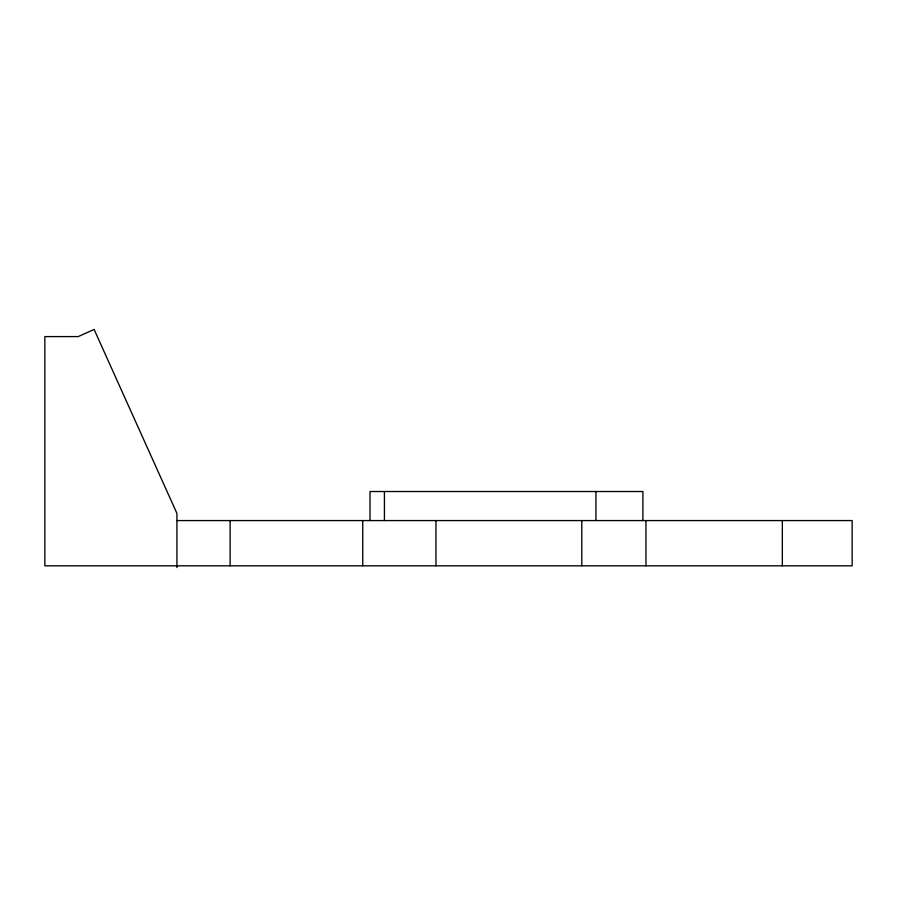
<?xml version="1.0" encoding="UTF-8"?>
<svg xmlns="http://www.w3.org/2000/svg" width="897" height="897" viewBox="0 0 897 897"><rect width="100%" height="100%" fill="white"/><g stroke="black" fill="none" stroke-linecap="round" stroke-linejoin="round"><path stroke-width="1.35" d="M176.933 520.574L852.15 520.574L852.15 565.816L44.85 565.816L44.85 336.588L78.218 336.588L94.107 329.434L176.933 513.42L176.933 567.566M782.341 520.574L782.341 565.816M645.963 520.574L645.963 565.816M642.902 520.574L642.902 491.522L370.001 491.522L370.001 520.574M595.933 491.522L595.933 520.417M581.794 520.574L581.794 565.816M435.964 520.574L435.964 565.816M384.421 491.522L384.421 520.574M362.747 520.574L362.747 565.816M230.114 520.574L230.114 565.816"/></g></svg>
